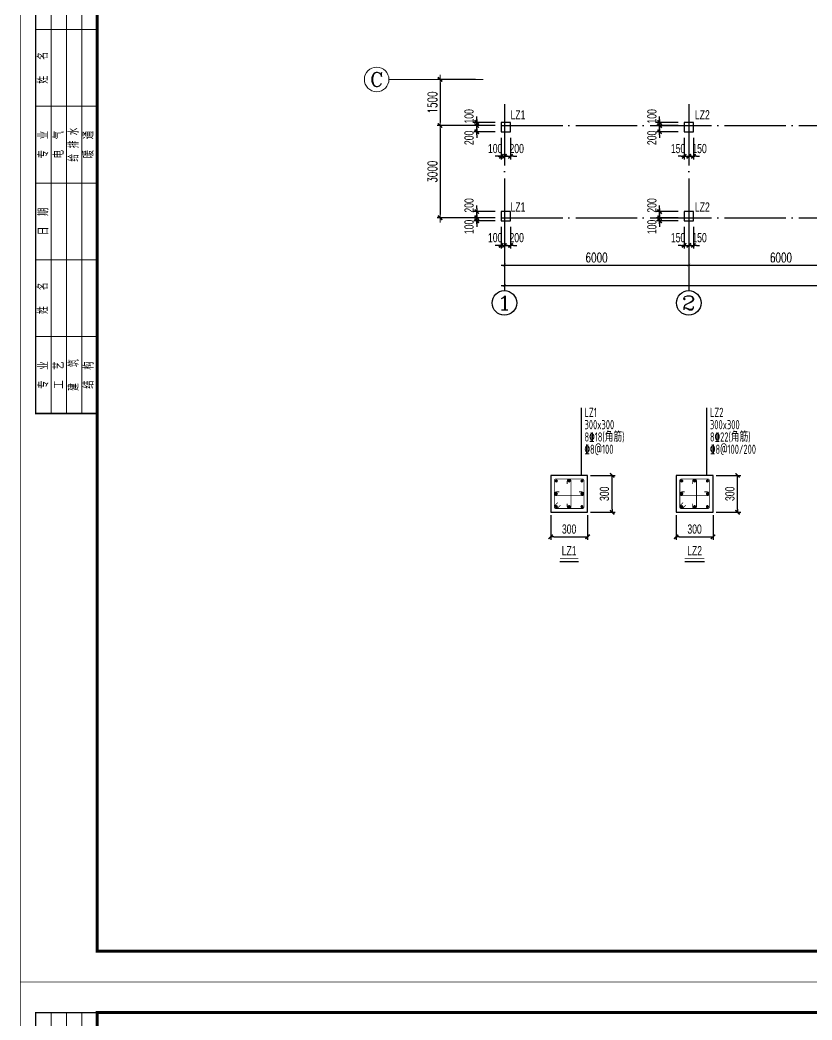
# Model space of a CAD drawing. Extents: x -21254 to 860439, y -324318 to 454338.
# Drawn here: x 716720 to 742489, y -141626 to -109081 of the extents above; entities that cross this region are included whole.
import ezdxf
from ezdxf.enums import TextEntityAlignment as Align

# ---------------------------------------------------------------- set-up
doc = ezdxf.new("R2010")
doc.units = 0
doc.header["$LTSCALE"] = 1000
doc.header["$MEASUREMENT"] = 0
doc.linetypes.add('DOTE', pattern=[2.42, 2, -0.2, 0.02, -0.2])
doc.layers.get('0').update_dxf_attribs({"linetype": 'CONTINUOUS'})
doc.layers.get('Defpoints').update_dxf_attribs({"linetype": 'CONTINUOUS', "lineweight": 5})
for name, color, linetype in [('AXIS', 3, 'CONTINUOUS'), ('AXIS_TEXT', 7, 'CONTINUOUS'), ('COLU', 7, 'CONTINUOUS'), ('COLU_DIM', 3, 'CONTINUOUS'), ('DIMENSION', 3, 'CONTINUOUS'), ('DOTE', 1, 'DOTE'), ('link', 6, 'CONTINUOUS'), ('outline', 7, 'CONTINUOUS'), ('REIN', 1, 'CONTINUOUS'), ('TEXT', 7, 'CONTINUOUS'), ('z-计算配筋', 7, 'CONTINUOUS'), ('z-详图标注', 3, 'CONTINUOUS')]:
    doc.layers.add(name, color=color, linetype=linetype)
doc.layers.add('DIM', color=3, linetype='CONTINUOUS', lineweight=5)
doc.layers.add('FRAME', color=3, linetype='CONTINUOUS', lineweight=5)
doc.styles.add('_TCH_AXIS', font='COMPLEX', dxfattribs={"bigfont": 'GBCBIG'})
doc.styles.add('BW_Dim', font='Bweng.shx', dxfattribs={"width": 0.7, "bigfont": 'hztxt.shx'})
doc.styles.add('BW_Label', font='Bweng.shx', dxfattribs={"width": 0.7, "bigfont": 'hztxt.shx'})
doc.styles.add('BW_Rein', font='Tssdeng.shx', dxfattribs={"width": 0.7, "bigfont": 'hztxt.shx'})
doc.styles.add('COMPLEX', font='COMPLEX')
doc.styles.add('DXFS', font='txt.shx', dxfattribs={"width": 0.65, "bigfont": 'dxfs.shx'})
doc.styles.add('TSSD_Dimension', font='TXT.shx', dxfattribs={"width": 0.7, "bigfont": 'hztxt.shx'})
doc.dimstyles.new('Cyz_100_100', dxfattribs={"dimtxt": 300, "dimasz": 100, "dimexe": 100, "dimexo": 200, "dimgap": 100, "dimtad": 1, "dimdec": 0, "dimzin": 0, "dimdsep": 46, "dimtxsty": 'BW_Dim', "dimblk": '_bwk', "dimcen": 0, "dimclrt": 7, "dimadec": 0, "dimazin": 0, "dimtfac": 1, "dimtdec": 0, "dimtix": 1, "dimtmove": 2, "dimatfit": 0, "dimfxl": 1, "dimtolj": 1, "dimtzin": 0, "dimarcsym": 0})
doc.dimstyles.new('Cyz_25_100', dxfattribs={"dimtxt": 300, "dimasz": 100, "dimexe": 100, "dimexo": 100, "dimgap": 100, "dimtad": 1, "dimdec": 0, "dimlfac": 0.25, "dimzin": 0, "dimdsep": 46, "dimtxsty": 'BW_Dim', "dimblk": '_bwk', "dimcen": 0, "dimclrt": 7, "dimadec": 0, "dimazin": 0, "dimtfac": 1, "dimtdec": 0, "dimtix": 1, "dimtmove": 2, "dimatfit": 0, "dimfxl": 1, "dimtolj": 1, "dimtzin": 0, "dimarcsym": 0})
doc.dimstyles.new('TSSD_100_100$0', dxfattribs={"dimtxt": 300, "dimasz": 100, "dimexe": 100, "dimexo": 250, "dimgap": 100, "dimtad": 1, "dimdec": 0, "dimzin": 0, "dimdsep": 46, "dimtxsty": 'TSSD_Dimension', "dimblk1": '_tsdbk', "dimblk2": '_tsdbk', "dimsah": 1, "dimcen": 0, "dimdle": 100, "dimclrt": 7, "dimadec": 1, "dimazin": 0, "dimtfac": 1, "dimtdec": 0, "dimtix": 1, "dimtmove": 2, "dimatfit": 3, "dimldrblk": '_tsdbk', "dimfxl": 100, "dimtolj": 1, "dimtzin": 0, "dimarcsym": 0})

# ---------------------------------------------------------------- blocks, each defined once
blk = doc.blocks.new('_bwk')
blk.add_line((-1, 0), (0, 0))
blk.add_lwpolyline([(-0.7, -0.7, 0.5, 0.5, 0), (0.7, 0.7, 0.5, 0.5, 0)], format="xyseb")
blk = doc.blocks.new('*D1878')
at = {"layer": 'Defpoints', "color": 0, "transparency": 16777216}
for p in [(739269, -123901), (740069, -123901), (739269, -125101)]:
    blk.add_point(p, dxfattribs=at)
at = {"layer": 'z-详图标注', "color": 0, "lineweight": -2, "transparency": 16777216}
for p, q in [((739369, -123901), (740169, -123901)), ((740069, -125001), (740069, -124001)), ((739369, -125101), (740169, -125101))]:
    blk.add_line(p, q, dxfattribs=at)
at = {"layer": 'z-详图标注', "color": 0, "lineweight": -2, "transparency": 16777216, "xscale": 100, "yscale": 100, "zscale": 100}
for p, rotation in [((740069, -123901), 90), ((740069, -125101), 270)]:
    blk.add_blockref('_bwk', p, dxfattribs=dict(at, rotation=rotation))
at = {"layer": 'z-详图标注', "color": 7, "transparency": 16777216, "insert": (739819, -124501), "char_height": 300, "attachment_point": 5, "rotation": 90, "style": 'BW_Dim'}
blk.add_mtext('\\A1;300', dxfattribs=at)
blk = doc.blocks.new('*D1879')
at = {"layer": 'Defpoints', "color": 0, "transparency": 16777216}
for p in [(738069, -125101), (739269, -125101), (739269, -125901)]:
    blk.add_point(p, dxfattribs=at)
at = {"layer": 'z-详图标注', "color": 0, "lineweight": -2, "transparency": 16777216}
for p, q in [((738069, -125201), (738069, -126001)), ((739269, -125201), (739269, -126001)), ((738169, -125901), (739169, -125901))]:
    blk.add_line(p, q, dxfattribs=at)
at = {"layer": 'z-详图标注', "color": 0, "lineweight": -2, "transparency": 16777216, "xscale": 100, "yscale": 100, "zscale": 100, "rotation": 180}
blk.add_blockref('_bwk', (738069, -125901), dxfattribs=at)
at = {"layer": 'z-详图标注', "color": 0, "lineweight": -2, "transparency": 16777216, "xscale": 100, "yscale": 100, "zscale": 100}
blk.add_blockref('_bwk', (739269, -125901), dxfattribs=at)
at = {"layer": 'z-详图标注', "color": 7, "transparency": 16777216, "insert": (738669, -125651), "char_height": 300, "attachment_point": 5, "style": 'BW_Dim'}
blk.add_mtext('\\A1;300', dxfattribs=at)
blk = doc.blocks.new('*D1880')
at = {"layer": 'Defpoints', "color": 0, "transparency": 16777216}
for p in [(735187, -123901), (735987, -123901), (735187, -125101)]:
    blk.add_point(p, dxfattribs=at)
at = {"layer": 'z-详图标注', "color": 0, "lineweight": -2, "transparency": 16777216}
for p, q in [((735287, -123901), (736087, -123901)), ((735987, -125001), (735987, -124001)), ((735287, -125101), (736087, -125101))]:
    blk.add_line(p, q, dxfattribs=at)
at = {"layer": 'z-详图标注', "color": 0, "lineweight": -2, "transparency": 16777216, "xscale": 100, "yscale": 100, "zscale": 100}
for p, rotation in [((735987, -123901), 90), ((735987, -125101), 270)]:
    blk.add_blockref('_bwk', p, dxfattribs=dict(at, rotation=rotation))
at = {"layer": 'z-详图标注', "color": 7, "transparency": 16777216, "insert": (735737, -124501), "char_height": 300, "attachment_point": 5, "rotation": 90, "style": 'BW_Dim'}
blk.add_mtext('\\A1;300', dxfattribs=at)
blk = doc.blocks.new('*D1881')
at = {"layer": 'Defpoints', "color": 0, "transparency": 16777216}
for p in [(733987, -125101), (735187, -125101), (735187, -125901)]:
    blk.add_point(p, dxfattribs=at)
at = {"layer": 'z-详图标注', "color": 0, "lineweight": -2, "transparency": 16777216}
for p, q in [((733987, -125201), (733987, -126001)), ((735187, -125201), (735187, -126001)), ((734087, -125901), (735087, -125901))]:
    blk.add_line(p, q, dxfattribs=at)
at = {"layer": 'z-详图标注', "color": 0, "lineweight": -2, "transparency": 16777216, "xscale": 100, "yscale": 100, "zscale": 100, "rotation": 180}
blk.add_blockref('_bwk', (733987, -125901), dxfattribs=at)
at = {"layer": 'z-详图标注', "color": 0, "lineweight": -2, "transparency": 16777216, "xscale": 100, "yscale": 100, "zscale": 100}
blk.add_blockref('_bwk', (735187, -125901), dxfattribs=at)
at = {"layer": 'z-详图标注', "color": 7, "transparency": 16777216, "insert": (734587, -125651), "char_height": 300, "attachment_point": 5, "style": 'BW_Dim'}
blk.add_mtext('\\A1;300', dxfattribs=at)
blk = doc.blocks.new('_ARCHTICK')
at = {"color": 0, "linetype": 'ByBlock', "const_width": 0.15}
blk.add_lwpolyline([(-0.5, -0.5), (0.5, 0.5)], dxfattribs=at)
blk = doc.blocks.new('*D2016')
at = {"layer": 'Defpoints', "color": 0, "ltscale": 0.5, "transparency": 16777216}
for p in [(732481, -116216), (738481, -116216), (738481, -117061)]:
    blk.add_point(p, dxfattribs=at)
at = {"layer": 'DIM', "color": 0, "lineweight": -2, "ltscale": 0.5, "transparency": 16777216}
for p, q in [((732481, -116466), (732481, -117161)), ((738481, -116466), (738481, -117161)), ((732381, -117061), (738581, -117061))]:
    blk.add_line(p, q, dxfattribs=at)
at = {"layer": 'DIM', "color": 0, "lineweight": -2, "ltscale": 0.5, "transparency": 16777216, "xscale": 100, "yscale": 100, "zscale": 100, "rotation": 180}
blk.add_blockref('_ARCHTICK', (732481, -117061), dxfattribs=at)
at = {"layer": 'DIM', "color": 0, "lineweight": -2, "ltscale": 0.5, "transparency": 16777216, "xscale": 100, "yscale": 100, "zscale": 100}
blk.add_blockref('_ARCHTICK', (738481, -117061), dxfattribs=at)
at = {"layer": 'DIM', "color": 3, "ltscale": 0.5, "transparency": 16777216, "insert": (735481, -116811), "char_height": 300, "attachment_point": 5, "style": 'TSSD_Dimension'}
blk.add_mtext('\\A1;6000', dxfattribs=at)
blk = doc.blocks.new('*D2017')
at = {"layer": 'Defpoints', "color": 0, "ltscale": 0.5, "transparency": 16777216}
for p in [(738481, -116216), (744481, -116216), (744481, -117061)]:
    blk.add_point(p, dxfattribs=at)
at = {"layer": 'DIM', "color": 0, "lineweight": -2, "ltscale": 0.5, "transparency": 16777216}
for p, q in [((738481, -116466), (738481, -117161)), ((744481, -116466), (744481, -117161)), ((738381, -117061), (744581, -117061))]:
    blk.add_line(p, q, dxfattribs=at)
at = {"layer": 'DIM', "color": 0, "lineweight": -2, "ltscale": 0.5, "transparency": 16777216, "xscale": 100, "yscale": 100, "zscale": 100, "rotation": 180}
blk.add_blockref('_ARCHTICK', (738481, -117061), dxfattribs=at)
at = {"layer": 'DIM', "color": 0, "lineweight": -2, "ltscale": 0.5, "transparency": 16777216, "xscale": 100, "yscale": 100, "zscale": 100}
blk.add_blockref('_ARCHTICK', (744481, -117061), dxfattribs=at)
at = {"layer": 'DIM', "color": 3, "ltscale": 0.5, "transparency": 16777216, "insert": (741481, -116811), "char_height": 300, "attachment_point": 5, "style": 'TSSD_Dimension'}
blk.add_mtext('\\A1;6000', dxfattribs=at)
blk = doc.blocks.new('*D2020')
at = {"layer": 'Defpoints', "color": 0, "ltscale": 0.5, "transparency": 16777216}
for p in [(732481, -116216), (756481, -116216), (756481, -117721)]:
    blk.add_point(p, dxfattribs=at)
at = {"layer": 'DIM', "color": 0, "lineweight": -2, "ltscale": 0.5, "transparency": 16777216}
for p, q in [((732481, -116466), (732481, -117821)), ((756481, -116466), (756481, -117821)), ((732381, -117721), (756581, -117721))]:
    blk.add_line(p, q, dxfattribs=at)
at = {"layer": 'DIM', "color": 0, "lineweight": -2, "ltscale": 0.5, "transparency": 16777216, "xscale": 100, "yscale": 100, "zscale": 100, "rotation": 180}
blk.add_blockref('_ARCHTICK', (732481, -117721), dxfattribs=at)
at = {"layer": 'DIM', "color": 0, "lineweight": -2, "ltscale": 0.5, "transparency": 16777216, "xscale": 100, "yscale": 100, "zscale": 100}
blk.add_blockref('_ARCHTICK', (756481, -117721), dxfattribs=at)
at = {"layer": 'DIM', "color": 3, "ltscale": 0.5, "transparency": 16777216, "insert": (744481, -117471), "char_height": 300, "attachment_point": 5, "style": 'TSSD_Dimension'}
blk.add_mtext('\\A1;24000', dxfattribs=at)
blk = doc.blocks.new('_AXISO')
blk.add_circle((0, 0), 0.5)
at = {"layer": 'AXIS_TEXT', "style": 'COMPLEX', "width": 1.041667}
blk.add_attdef('A', text='', height=0.56, dxfattribs=at).set_placement((-0.25, -0.28), (0.25, -0.28), align=Align.FIT)
blk = doc.blocks.new('*D2045')
at = {"layer": 'COLU_DIM', "color": 0, "lineweight": -2, "transparency": 16777216}
for p, q in [((738131, -112516), (737431, -112516)), ((737531, -112416), (737531, -112316)), ((737531, -112716), (737531, -112516)), ((738131, -112716), (737431, -112716)), ((737531, -112816), (737531, -112916))]:
    blk.add_line(p, q, dxfattribs=at)
at = {"layer": 'Defpoints', "color": 0, "transparency": 16777216}
for p in [(737531, -112516), (738331, -112516), (738331, -112716)]:
    blk.add_point(p, dxfattribs=at)
at = {"layer": 'COLU_DIM', "color": 0, "lineweight": -2, "transparency": 16777216, "xscale": 100, "yscale": 100, "zscale": 100}
for p, rotation in [((737531, -112516), 270), ((737531, -112716), 90)]:
    blk.add_blockref('_bwk', p, dxfattribs=dict(at, rotation=rotation))
at = {"layer": 'COLU_DIM', "color": 7, "transparency": 16777216, "insert": (737281, -112916), "char_height": 300, "attachment_point": 5, "rotation": 90, "style": 'BW_Dim'}
blk.add_mtext('\\A1;200', dxfattribs=at)
blk = doc.blocks.new('*D2046')
at = {"layer": 'COLU_DIM', "color": 0, "lineweight": -2, "transparency": 16777216}
for p, q in [((737531, -112316), (737531, -112216)), ((738131, -112416), (737431, -112416)), ((738131, -112516), (737431, -112516)), ((737531, -112516), (737531, -112416)), ((737531, -112616), (737531, -112716))]:
    blk.add_line(p, q, dxfattribs=at)
at = {"layer": 'Defpoints', "color": 0, "transparency": 16777216}
for p in [(737531, -112416), (738331, -112416), (738331, -112516)]:
    blk.add_point(p, dxfattribs=at)
at = {"layer": 'COLU_DIM', "color": 0, "lineweight": -2, "transparency": 16777216, "xscale": 100, "yscale": 100, "zscale": 100}
for p, rotation in [((737531, -112416), 270), ((737531, -112516), 90)]:
    blk.add_blockref('_bwk', p, dxfattribs=dict(at, rotation=rotation))
at = {"layer": 'COLU_DIM', "color": 7, "transparency": 16777216, "insert": (737281, -112216), "char_height": 300, "attachment_point": 5, "rotation": 90, "style": 'BW_Dim'}
blk.add_mtext('\\A1;100', dxfattribs=at)
blk = doc.blocks.new('*D2047')
at = {"layer": 'COLU_DIM', "color": 0, "lineweight": -2, "transparency": 16777216}
for p, q in [((738331, -112916), (738331, -113616)), ((738481, -112916), (738481, -113616)), ((738231, -113516), (738131, -113516)), ((738331, -113516), (738481, -113516)), ((738581, -113516), (738681, -113516))]:
    blk.add_line(p, q, dxfattribs=at)
at = {"layer": 'Defpoints', "color": 0, "transparency": 16777216}
for p in [(738331, -112716), (738481, -112716), (738481, -113516)]:
    blk.add_point(p, dxfattribs=at)
at = {"layer": 'COLU_DIM', "color": 0, "lineweight": -2, "transparency": 16777216, "xscale": 100, "yscale": 100, "zscale": 100}
blk.add_blockref('_bwk', (738331, -113516), dxfattribs=at)
at = {"layer": 'COLU_DIM', "color": 0, "lineweight": -2, "transparency": 16777216, "xscale": 100, "yscale": 100, "zscale": 100, "rotation": 180}
blk.add_blockref('_bwk', (738481, -113516), dxfattribs=at)
at = {"layer": 'COLU_DIM', "color": 7, "transparency": 16777216, "insert": (738131, -113266), "char_height": 300, "attachment_point": 5, "style": 'BW_Dim'}
blk.add_mtext('\\A1;150', dxfattribs=at)
blk = doc.blocks.new('*D2048')
at = {"layer": 'COLU_DIM', "color": 0, "lineweight": -2, "transparency": 16777216}
for p, q in [((738481, -112916), (738481, -113616)), ((738631, -112916), (738631, -113616)), ((738381, -113516), (738281, -113516)), ((738481, -113516), (738631, -113516)), ((738731, -113516), (738831, -113516))]:
    blk.add_line(p, q, dxfattribs=at)
at = {"layer": 'Defpoints', "color": 0, "transparency": 16777216}
for p in [(738481, -112716), (738631, -112716), (738631, -113516)]:
    blk.add_point(p, dxfattribs=at)
at = {"layer": 'COLU_DIM', "color": 0, "lineweight": -2, "transparency": 16777216, "xscale": 100, "yscale": 100, "zscale": 100}
blk.add_blockref('_bwk', (738481, -113516), dxfattribs=at)
at = {"layer": 'COLU_DIM', "color": 0, "lineweight": -2, "transparency": 16777216, "xscale": 100, "yscale": 100, "zscale": 100, "rotation": 180}
blk.add_blockref('_bwk', (738631, -113516), dxfattribs=at)
at = {"layer": 'COLU_DIM', "color": 7, "transparency": 16777216, "insert": (738831, -113266), "char_height": 300, "attachment_point": 5, "style": 'BW_Dim'}
blk.add_mtext('\\A1;150', dxfattribs=at)
blk = doc.blocks.new('*D2049')
at = {"layer": 'COLU_DIM', "color": 0, "lineweight": -2, "transparency": 16777216}
for p, q in [((738131, -115516), (737431, -115516)), ((737531, -115416), (737531, -115316)), ((737531, -115616), (737531, -115516)), ((738131, -115616), (737431, -115616)), ((737531, -115716), (737531, -115816))]:
    blk.add_line(p, q, dxfattribs=at)
at = {"layer": 'Defpoints', "color": 0, "transparency": 16777216}
for p in [(737531, -115516), (738331, -115516), (738331, -115616)]:
    blk.add_point(p, dxfattribs=at)
at = {"layer": 'COLU_DIM', "color": 0, "lineweight": -2, "transparency": 16777216, "xscale": 100, "yscale": 100, "zscale": 100}
for p, rotation in [((737531, -115516), 270), ((737531, -115616), 90)]:
    blk.add_blockref('_bwk', p, dxfattribs=dict(at, rotation=rotation))
at = {"layer": 'COLU_DIM', "color": 7, "transparency": 16777216, "insert": (737281, -115816), "char_height": 300, "attachment_point": 5, "rotation": 90, "style": 'BW_Dim'}
blk.add_mtext('\\A1;100', dxfattribs=at)
blk = doc.blocks.new('*D2050')
at = {"layer": 'COLU_DIM', "color": 0, "lineweight": -2, "transparency": 16777216}
for p, q in [((737531, -115216), (737531, -115116)), ((738131, -115316), (737431, -115316)), ((738131, -115516), (737431, -115516)), ((737531, -115516), (737531, -115316)), ((737531, -115616), (737531, -115716))]:
    blk.add_line(p, q, dxfattribs=at)
at = {"layer": 'Defpoints', "color": 0, "transparency": 16777216}
for p in [(737531, -115316), (738331, -115316), (738331, -115516)]:
    blk.add_point(p, dxfattribs=at)
at = {"layer": 'COLU_DIM', "color": 0, "lineweight": -2, "transparency": 16777216, "xscale": 100, "yscale": 100, "zscale": 100}
for p, rotation in [((737531, -115316), 270), ((737531, -115516), 90)]:
    blk.add_blockref('_bwk', p, dxfattribs=dict(at, rotation=rotation))
at = {"layer": 'COLU_DIM', "color": 7, "transparency": 16777216, "insert": (737281, -115116), "char_height": 300, "attachment_point": 5, "rotation": 90, "style": 'BW_Dim'}
blk.add_mtext('\\A1;200', dxfattribs=at)
blk = doc.blocks.new('*D2051')
at = {"layer": 'COLU_DIM', "color": 0, "lineweight": -2, "transparency": 16777216}
for p, q in [((738331, -115816), (738331, -116516)), ((738481, -115816), (738481, -116516)), ((738231, -116416), (738131, -116416)), ((738331, -116416), (738481, -116416)), ((738581, -116416), (738681, -116416))]:
    blk.add_line(p, q, dxfattribs=at)
at = {"layer": 'Defpoints', "color": 0, "transparency": 16777216}
for p in [(738331, -115616), (738481, -115616), (738481, -116416)]:
    blk.add_point(p, dxfattribs=at)
at = {"layer": 'COLU_DIM', "color": 0, "lineweight": -2, "transparency": 16777216, "xscale": 100, "yscale": 100, "zscale": 100}
blk.add_blockref('_bwk', (738331, -116416), dxfattribs=at)
at = {"layer": 'COLU_DIM', "color": 0, "lineweight": -2, "transparency": 16777216, "xscale": 100, "yscale": 100, "zscale": 100, "rotation": 180}
blk.add_blockref('_bwk', (738481, -116416), dxfattribs=at)
at = {"layer": 'COLU_DIM', "color": 7, "transparency": 16777216, "insert": (738131, -116166), "char_height": 300, "attachment_point": 5, "style": 'BW_Dim'}
blk.add_mtext('\\A1;150', dxfattribs=at)
blk = doc.blocks.new('*D2052')
at = {"layer": 'COLU_DIM', "color": 0, "lineweight": -2, "transparency": 16777216}
for p, q in [((738481, -115816), (738481, -116516)), ((738631, -115816), (738631, -116516)), ((738381, -116416), (738281, -116416)), ((738481, -116416), (738631, -116416)), ((738731, -116416), (738831, -116416))]:
    blk.add_line(p, q, dxfattribs=at)
at = {"layer": 'Defpoints', "color": 0, "transparency": 16777216}
for p in [(738481, -115616), (738631, -115616), (738631, -116416)]:
    blk.add_point(p, dxfattribs=at)
at = {"layer": 'COLU_DIM', "color": 0, "lineweight": -2, "transparency": 16777216, "xscale": 100, "yscale": 100, "zscale": 100}
blk.add_blockref('_bwk', (738481, -116416), dxfattribs=at)
at = {"layer": 'COLU_DIM', "color": 0, "lineweight": -2, "transparency": 16777216, "xscale": 100, "yscale": 100, "zscale": 100, "rotation": 180}
blk.add_blockref('_bwk', (738631, -116416), dxfattribs=at)
at = {"layer": 'COLU_DIM', "color": 7, "transparency": 16777216, "insert": (738831, -116166), "char_height": 300, "attachment_point": 5, "style": 'BW_Dim'}
blk.add_mtext('\\A1;150', dxfattribs=at)
blk = doc.blocks.new('*D2053')
at = {"layer": 'COLU_DIM', "color": 0, "lineweight": -2, "transparency": 16777216}
for p, q in [((732181, -112516), (731481, -112516)), ((731581, -112416), (731581, -112316)), ((731581, -112716), (731581, -112516)), ((732181, -112716), (731481, -112716)), ((731581, -112816), (731581, -112916))]:
    blk.add_line(p, q, dxfattribs=at)
at = {"layer": 'Defpoints', "color": 0, "transparency": 16777216}
for p in [(731581, -112516), (732381, -112516), (732381, -112716)]:
    blk.add_point(p, dxfattribs=at)
at = {"layer": 'COLU_DIM', "color": 0, "lineweight": -2, "transparency": 16777216, "xscale": 100, "yscale": 100, "zscale": 100}
for p, rotation in [((731581, -112516), 270), ((731581, -112716), 90)]:
    blk.add_blockref('_bwk', p, dxfattribs=dict(at, rotation=rotation))
at = {"layer": 'COLU_DIM', "color": 7, "transparency": 16777216, "insert": (731331, -112916), "char_height": 300, "attachment_point": 5, "rotation": 90, "style": 'BW_Dim'}
blk.add_mtext('\\A1;200', dxfattribs=at)
blk = doc.blocks.new('*D2054')
at = {"layer": 'COLU_DIM', "color": 0, "lineweight": -2, "transparency": 16777216}
for p, q in [((731581, -112316), (731581, -112216)), ((732181, -112416), (731481, -112416)), ((732181, -112516), (731481, -112516)), ((731581, -112516), (731581, -112416)), ((731581, -112616), (731581, -112716))]:
    blk.add_line(p, q, dxfattribs=at)
at = {"layer": 'Defpoints', "color": 0, "transparency": 16777216}
for p in [(731581, -112416), (732381, -112416), (732381, -112516)]:
    blk.add_point(p, dxfattribs=at)
at = {"layer": 'COLU_DIM', "color": 0, "lineweight": -2, "transparency": 16777216, "xscale": 100, "yscale": 100, "zscale": 100}
for p, rotation in [((731581, -112416), 270), ((731581, -112516), 90)]:
    blk.add_blockref('_bwk', p, dxfattribs=dict(at, rotation=rotation))
at = {"layer": 'COLU_DIM', "color": 7, "transparency": 16777216, "insert": (731331, -112216), "char_height": 300, "attachment_point": 5, "rotation": 90, "style": 'BW_Dim'}
blk.add_mtext('\\A1;100', dxfattribs=at)
blk = doc.blocks.new('*D2055')
at = {"layer": 'COLU_DIM', "color": 0, "lineweight": -2, "transparency": 16777216}
for p, q in [((732381, -112916), (732381, -113616)), ((732481, -112916), (732481, -113616)), ((732281, -113516), (732181, -113516)), ((732381, -113516), (732481, -113516)), ((732581, -113516), (732681, -113516))]:
    blk.add_line(p, q, dxfattribs=at)
at = {"layer": 'Defpoints', "color": 0, "transparency": 16777216}
for p in [(732381, -112716), (732481, -112716), (732481, -113516)]:
    blk.add_point(p, dxfattribs=at)
at = {"layer": 'COLU_DIM', "color": 0, "lineweight": -2, "transparency": 16777216, "xscale": 100, "yscale": 100, "zscale": 100}
blk.add_blockref('_bwk', (732381, -113516), dxfattribs=at)
at = {"layer": 'COLU_DIM', "color": 0, "lineweight": -2, "transparency": 16777216, "xscale": 100, "yscale": 100, "zscale": 100, "rotation": 180}
blk.add_blockref('_bwk', (732481, -113516), dxfattribs=at)
at = {"layer": 'COLU_DIM', "color": 7, "transparency": 16777216, "insert": (732181, -113266), "char_height": 300, "attachment_point": 5, "style": 'BW_Dim'}
blk.add_mtext('\\A1;100', dxfattribs=at)
blk = doc.blocks.new('*D2056')
at = {"layer": 'COLU_DIM', "color": 0, "lineweight": -2, "transparency": 16777216}
for p, q in [((732481, -112916), (732481, -113616)), ((732681, -112916), (732681, -113616)), ((732381, -113516), (732281, -113516)), ((732481, -113516), (732681, -113516)), ((732781, -113516), (732881, -113516))]:
    blk.add_line(p, q, dxfattribs=at)
at = {"layer": 'Defpoints', "color": 0, "transparency": 16777216}
for p in [(732481, -112716), (732681, -112716), (732681, -113516)]:
    blk.add_point(p, dxfattribs=at)
at = {"layer": 'COLU_DIM', "color": 0, "lineweight": -2, "transparency": 16777216, "xscale": 100, "yscale": 100, "zscale": 100}
blk.add_blockref('_bwk', (732481, -113516), dxfattribs=at)
at = {"layer": 'COLU_DIM', "color": 0, "lineweight": -2, "transparency": 16777216, "xscale": 100, "yscale": 100, "zscale": 100, "rotation": 180}
blk.add_blockref('_bwk', (732681, -113516), dxfattribs=at)
at = {"layer": 'COLU_DIM', "color": 7, "transparency": 16777216, "insert": (732881, -113266), "char_height": 300, "attachment_point": 5, "style": 'BW_Dim'}
blk.add_mtext('\\A1;200', dxfattribs=at)
blk = doc.blocks.new('*D2057')
at = {"layer": 'COLU_DIM', "color": 0, "lineweight": -2, "transparency": 16777216}
for p, q in [((732181, -115516), (731481, -115516)), ((731581, -115416), (731581, -115316)), ((731581, -115616), (731581, -115516)), ((732181, -115616), (731481, -115616)), ((731581, -115716), (731581, -115816))]:
    blk.add_line(p, q, dxfattribs=at)
at = {"layer": 'Defpoints', "color": 0, "transparency": 16777216}
for p in [(731581, -115516), (732381, -115516), (732381, -115616)]:
    blk.add_point(p, dxfattribs=at)
at = {"layer": 'COLU_DIM', "color": 0, "lineweight": -2, "transparency": 16777216, "xscale": 100, "yscale": 100, "zscale": 100}
for p, rotation in [((731581, -115516), 270), ((731581, -115616), 90)]:
    blk.add_blockref('_bwk', p, dxfattribs=dict(at, rotation=rotation))
at = {"layer": 'COLU_DIM', "color": 7, "transparency": 16777216, "insert": (731331, -115816), "char_height": 300, "attachment_point": 5, "rotation": 90, "style": 'BW_Dim'}
blk.add_mtext('\\A1;100', dxfattribs=at)
blk = doc.blocks.new('*D2058')
at = {"layer": 'COLU_DIM', "color": 0, "lineweight": -2, "transparency": 16777216}
for p, q in [((731581, -115216), (731581, -115116)), ((732181, -115316), (731481, -115316)), ((732181, -115516), (731481, -115516)), ((731581, -115516), (731581, -115316)), ((731581, -115616), (731581, -115716))]:
    blk.add_line(p, q, dxfattribs=at)
at = {"layer": 'Defpoints', "color": 0, "transparency": 16777216}
for p in [(731581, -115316), (732381, -115316), (732381, -115516)]:
    blk.add_point(p, dxfattribs=at)
at = {"layer": 'COLU_DIM', "color": 0, "lineweight": -2, "transparency": 16777216, "xscale": 100, "yscale": 100, "zscale": 100}
for p, rotation in [((731581, -115316), 270), ((731581, -115516), 90)]:
    blk.add_blockref('_bwk', p, dxfattribs=dict(at, rotation=rotation))
at = {"layer": 'COLU_DIM', "color": 7, "transparency": 16777216, "insert": (731331, -115116), "char_height": 300, "attachment_point": 5, "rotation": 90, "style": 'BW_Dim'}
blk.add_mtext('\\A1;200', dxfattribs=at)
blk = doc.blocks.new('*D2059')
at = {"layer": 'COLU_DIM', "color": 0, "lineweight": -2, "transparency": 16777216}
for p, q in [((732381, -115816), (732381, -116516)), ((732481, -115816), (732481, -116516)), ((732281, -116416), (732181, -116416)), ((732381, -116416), (732481, -116416)), ((732581, -116416), (732681, -116416))]:
    blk.add_line(p, q, dxfattribs=at)
at = {"layer": 'Defpoints', "color": 0, "transparency": 16777216}
for p in [(732381, -115616), (732481, -115616), (732481, -116416)]:
    blk.add_point(p, dxfattribs=at)
at = {"layer": 'COLU_DIM', "color": 0, "lineweight": -2, "transparency": 16777216, "xscale": 100, "yscale": 100, "zscale": 100}
blk.add_blockref('_bwk', (732381, -116416), dxfattribs=at)
at = {"layer": 'COLU_DIM', "color": 0, "lineweight": -2, "transparency": 16777216, "xscale": 100, "yscale": 100, "zscale": 100, "rotation": 180}
blk.add_blockref('_bwk', (732481, -116416), dxfattribs=at)
at = {"layer": 'COLU_DIM', "color": 7, "transparency": 16777216, "insert": (732181, -116166), "char_height": 300, "attachment_point": 5, "style": 'BW_Dim'}
blk.add_mtext('\\A1;100', dxfattribs=at)
blk = doc.blocks.new('*D2060')
at = {"layer": 'COLU_DIM', "color": 0, "lineweight": -2, "transparency": 16777216}
for p, q in [((732481, -115816), (732481, -116516)), ((732681, -115816), (732681, -116516)), ((732381, -116416), (732281, -116416)), ((732481, -116416), (732681, -116416)), ((732781, -116416), (732881, -116416))]:
    blk.add_line(p, q, dxfattribs=at)
at = {"layer": 'Defpoints', "color": 0, "transparency": 16777216}
for p in [(732481, -115616), (732681, -115616), (732681, -116416)]:
    blk.add_point(p, dxfattribs=at)
at = {"layer": 'COLU_DIM', "color": 0, "lineweight": -2, "transparency": 16777216, "xscale": 100, "yscale": 100, "zscale": 100}
blk.add_blockref('_bwk', (732481, -116416), dxfattribs=at)
at = {"layer": 'COLU_DIM', "color": 0, "lineweight": -2, "transparency": 16777216, "xscale": 100, "yscale": 100, "zscale": 100, "rotation": 180}
blk.add_blockref('_bwk', (732681, -116416), dxfattribs=at)
at = {"layer": 'COLU_DIM', "color": 7, "transparency": 16777216, "insert": (732881, -116166), "char_height": 300, "attachment_point": 5, "style": 'BW_Dim'}
blk.add_mtext('\\A1;200', dxfattribs=at)
blk = doc.blocks.new('_tsdbk')
blk.add_line((-1, 0), (1.5, 0))
at = {"const_width": 0.5}
blk.add_lwpolyline([(-0.7, -0.7), (0.7, 0.7)], dxfattribs=at)
blk = doc.blocks.new('*D2061')
at = {"layer": 'Defpoints', "color": 0, "transparency": 16777216}
for p in [(731792, -111016), (730388, -112516), (731792, -112516)]:
    blk.add_point(p, dxfattribs=at)
at = {"layer": 'DIM', "color": 0, "lineweight": -2, "transparency": 16777216}
for p, q in [((731542, -111016), (730288, -111016)), ((730388, -111116), (730388, -112416)), ((731542, -112516), (730288, -112516))]:
    blk.add_line(p, q, dxfattribs=at)
at = {"layer": 'DIM', "color": 0, "lineweight": -2, "transparency": 16777216, "xscale": 100, "yscale": 100, "zscale": 100}
for p, rotation in [((730388, -111016), 89.99999999999993), ((730388, -112516), 269.9999999999999)]:
    blk.add_blockref('_tsdbk', p, dxfattribs=dict(at, rotation=rotation))
at = {"layer": 'DIM', "color": 7, "transparency": 16777216, "insert": (730138, -111766), "char_height": 300, "attachment_point": 5, "rotation": 90, "style": 'TSSD_Dimension'}
blk.add_mtext('\\A1;1500', dxfattribs=at)
blk = doc.blocks.new('*D2062')
at = {"layer": 'Defpoints', "color": 0, "transparency": 16777216}
for p in [(731792, -112516), (730388, -115516), (731792, -115516)]:
    blk.add_point(p, dxfattribs=at)
at = {"layer": 'DIM', "color": 0, "lineweight": -2, "transparency": 16777216}
for p, q in [((731542, -112516), (730288, -112516)), ((730388, -112616), (730388, -115416)), ((731542, -115516), (730288, -115516))]:
    blk.add_line(p, q, dxfattribs=at)
at = {"layer": 'DIM', "color": 0, "lineweight": -2, "transparency": 16777216, "xscale": 100, "yscale": 100, "zscale": 100}
for p, rotation in [((730388, -112516), 89.99999999999993), ((730388, -115516), 269.9999999999999)]:
    blk.add_blockref('_tsdbk', p, dxfattribs=dict(at, rotation=rotation))
at = {"layer": 'DIM', "color": 7, "transparency": 16777216, "insert": (730138, -114016), "char_height": 300, "attachment_point": 5, "rotation": 90, "style": 'TSSD_Dimension'}
blk.add_mtext('\\A1;3000', dxfattribs=at)
blk = doc.blocks.new('BW-43091906', base_point=(-152259, 7688, 0))
at = {"layer": 'FRAME'}
for points, const_width in [([(-152259, 49688), (-152259, 7688), (-92859, 7688), (-92859, 49688)], 20), ([(-149759, 48688), (-149759, 8688), (-93859, 8688), (-93859, 48688)], 100)]:
    blk.add_lwpolyline(points, close=True, dxfattribs=dict(at, const_width=const_width))
at = {"layer": 'FRAME', "const_width": 50}
blk.add_lwpolyline([(-149759, 48688), (-151759, 48688), (-151759, 26188), (-149759, 26188)], dxfattribs=at)
at = {"layer": 'FRAME'}
for points in [[(-151259, 26188), (-151259, 48688)], [(-150759, 26188), (-150759, 48688)], [(-150259, 26188), (-150259, 48688)], [(-149759, 38688), (-151759, 38688)], [(-149759, 36188), (-151759, 36188)], [(-149759, 33688), (-151759, 33688)], [(-149759, 31188), (-151759, 31188)], [(-149759, 28688), (-151759, 28688)]]:
    blk.add_lwpolyline(points, dxfattribs=at)
at = {"layer": 'FRAME', "char_height": 300, "attachment_point": 5, "rotation": 90, "style": 'DXFS'}
for s, insert, width in [('姓   名', (-151509, 37438), 1185), ('{\\f宋体|b0|i0|c134|p2;专\\Ftxt.shx,dxfs.shx|c134;  \\f宋体|b0|i0|c134|p2;业\\P}', (-151509, 34938), 1203.38), ('{\\f宋体|b0|i0|c134|p2;电\\Ftxt.shx,dxfs.shx|c134;  \\f宋体|b0|i0|c134|p2;气\\P}', (-151009, 34938), 1182.38), ('给 排 水', (-150509, 34938), 1352.62), ('{\\f宋体|b0|i0|c134|p2;暖\\Ftxt.shx,dxfs.shx|c134;  \\f宋体|b0|i0|c134|p2;通\\P}', (-150039, 34938), 1200.75), ('{\\f宋体|b0|i0|c134|p2;日\\Ftxt.shx,dxfs.shx|c134;  \\f宋体|b0|i0|c134|p2;期\\P}', (-151509, 32438), 1132.5), ('姓   名', (-151509, 29938), 1185), ('{\\f宋体|b0|i0|c134|p2;专\\Ftxt.shx,dxfs.shx|c134;  \\f宋体|b0|i0|c134|p2;业\\P}', (-151509, 27438), 1203.38), ('{\\f宋体|b0|i0|c134|p2;工\\Ftxt.shx,dxfs.shx|c134;  \\f宋体|b0|i0|c134|p2;艺\\P}', (-151009, 27438), 1177.12), ('建   筑', (-150509, 27438), 1206), ('{\\f宋体|b0|i0|c134|p2;结\\Ftxt.shx,dxfs.shx|c134;  \\f宋体|b0|i0|c134|p2;构\\P}', (-150039, 27438), 1192.88)]:
    blk.add_mtext(s, dxfattribs=dict(at, insert=insert, width=width))

msp = doc.modelspace()

# ---------------------------------------------------------------- linework, layer by layer
at = {"layer": 'AXIS'}
for p, q in [((732480.519, -116215.752), (732480.519, -117888.058)), ((738480.519, -116215.752), (738480.519, -117888.058))]:
    msp.add_line(p, q, dxfattribs=at)
at = {"layer": 'COLU'}
for points in [[(732680.519, -112415.753), (732380.519, -112415.753), (732380.519, -112715.753), (732680.519, -112715.753)], [(738630.527, -112415.752), (738330.527, -112415.752), (738330.527, -112715.752), (738630.527, -112715.752)], [(732680.518, -115315.752), (732380.518, -115315.752), (732380.518, -115615.752), (732680.518, -115615.752)], [(738630.527, -115315.752), (738330.527, -115315.752), (738330.527, -115615.752), (738630.527, -115615.752)]]:
    msp.add_lwpolyline(points, close=True, dxfattribs=at)
at = {"layer": 'DIM', "ltscale": 0.5}
msp.add_line((731791.857, -111015.752), (728724.002, -111015.752), dxfattribs=at)
at = {"layer": 'DOTE', "linetype": 'DOTE'}
for p, q in [((732480.519, -111815.752), (732480.519, -116215.752)), ((738480.519, -111815.752), (738480.519, -116215.752)), ((732380.519, -112515.752), (756480.519, -112515.752)), ((732380.519, -115515.752), (756480.519, -115515.752))]:
    msp.add_line(p, q, dxfattribs=at)
at = {"layer": 'link', "color": 1, "const_width": 25}
for points in [[(734301.676, -124874.876), (734209.752, -124966.8, -0.198912367), (734175.811, -124980.859), (734155.305, -124980.859, -0.414213562), (734107.305, -124932.859), (734107.305, -124068.859, -0.414213562), (734155.305, -124020.859), (735019.305, -124020.859, -0.414213562), (735067.305, -124068.859), (735067.305, -124932.859, -0.414213562), (735019.305, -124980.859), (734155.305, -124980.859, -0.414213562), (734107.305, -124932.859), (734107.305, -124912.353, -0.198912367), (734121.364, -124878.412), (734213.288, -124786.488)], [(738383.434, -124874.876), (738291.51, -124966.8, -0.198912367), (738257.569, -124980.859), (738237.063, -124980.859, -0.414213562), (738189.063, -124932.859), (738189.063, -124068.859, -0.414213562), (738237.063, -124020.859), (739101.063, -124020.859, -0.414213562), (739149.063, -124068.859), (739149.063, -124932.859, -0.414213562), (739101.063, -124980.859), (738237.063, -124980.859, -0.414213562), (738189.063, -124932.859), (738189.063, -124912.353, -0.198912367), (738203.122, -124878.412), (738295.045, -124786.488)]]:
    msp.add_lwpolyline(points, format="xyb", dxfattribs=at)
at = {"layer": 'link', "const_width": 25}
for points in [[(734524.805, -124183.359), (734524.805, -124083.359, -1), (734649.805, -124083.359), (734649.805, -124918.359, -1), (734524.805, -124918.359), (734524.805, -124818.359)], [(738606.563, -124183.359), (738606.563, -124083.359, -1), (738731.563, -124083.359), (738731.563, -124918.359, -1), (738606.563, -124918.359), (738606.563, -124818.359)], [(734904.805, -124438.359), (735004.805, -124438.359, -1), (735004.805, -124563.359), (734169.805, -124563.359, -1), (734169.805, -124438.359), (734269.805, -124438.359)], [(738986.563, -124438.359), (739086.563, -124438.359, -1), (739086.563, -124563.359), (738251.563, -124563.359, -1), (738251.563, -124438.359), (738351.563, -124438.359)]]:
    msp.add_lwpolyline(points, format="xyb", dxfattribs=at)
at = {"layer": 'outline'}
for points in [[(733987.305, -125100.859), (735187.305, -125100.859), (735187.305, -123900.859), (733987.305, -123900.859)], [(738069.063, -125100.859), (739269.063, -125100.859), (739269.063, -123900.859), (738069.063, -123900.859)]]:
    msp.add_lwpolyline(points, close=True, dxfattribs=at)
at = {"layer": 'REIN', "const_width": 50}
for points in [[(734144.805, -124083.359, 1), (734194.805, -124083.359, 1)], [(734562.305, -124083.359, 1), (734612.305, -124083.359, 1)], [(734979.805, -124083.359, 1), (735029.805, -124083.359, 1)], [(738226.563, -124083.359, 1), (738276.563, -124083.359, 1)], [(738644.063, -124083.359, 1), (738694.063, -124083.359, 1)], [(739061.563, -124083.359, 1), (739111.563, -124083.359, 1)], [(734144.805, -124500.859, 1), (734194.805, -124500.859, 1)], [(734979.805, -124500.859, 1), (735029.805, -124500.859, 1)], [(738226.563, -124500.859, 1), (738276.563, -124500.859, 1)], [(739061.563, -124500.859, 1), (739111.563, -124500.859, 1)], [(734144.805, -124918.359, 1), (734194.805, -124918.359, 1)], [(734562.305, -124918.359, 1), (734612.305, -124918.359, 1)], [(734979.805, -124918.359, 1), (735029.805, -124918.359, 1)], [(738226.563, -124918.359, 1), (738276.563, -124918.359, 1)], [(738644.063, -124918.359, 1), (738694.063, -124918.359, 1)], [(739061.563, -124918.359, 1), (739111.563, -124918.359, 1)]]:
    msp.add_lwpolyline(points, format="xyb", close=True, dxfattribs=at)
at = {"layer": 'z-计算配筋'}
for p, q in [((734987.305, -123900.859), (734987.305, -121700.859)), ((739069.063, -123900.859), (739069.063, -121700.859)), ((734285.382, -126700.859), (734889.228, -126700.859)), ((738346.947, -126700.859), (738991.178, -126700.859))]:
    msp.add_line(p, q, dxfattribs=at)
at = {"layer": 'z-计算配筋', "const_width": 30}
for points in [[(734285.382, -126600.859), (734889.228, -126600.859)], [(738346.947, -126600.859), (738991.178, -126600.859)]]:
    msp.add_lwpolyline(points, dxfattribs=at)

# ---------------------------------------------------------------- block references
at = {"layer": 'AXIS'}
ref = msp.add_blockref('_AXISO', (732480.519, -118288.058), dxfattribs=dict(at, xscale=800, yscale=800, zscale=800))
ref.add_attrib('A', '1', dxfattribs={"layer": 'AXIS_TEXT', "height": 452.548, "style": '_TCH_AXIS', "width": 2.333333}).set_placement((732254.245, -118514.332), (732706.793, -118514.332), align=Align.FIT)
ref = msp.add_blockref('_AXISO', (738480.519, -118288.058), dxfattribs=dict(at, xscale=800, yscale=800, zscale=800))
ref.add_attrib('A', '2', dxfattribs={"layer": 'AXIS_TEXT', "height": 452.548, "style": '_TCH_AXIS', "width": 1.5}).set_placement((738254.245, -118514.332), (738706.793, -118514.332), align=Align.FIT)
at = {"layer": 'DIM', "ltscale": 0.5}
ref = msp.add_blockref('_AXISO', (728324.002, -111015.752), dxfattribs=dict(at, xscale=800, yscale=800, zscale=800))
ref.add_attrib('A', 'C', dxfattribs={"layer": 'AXIS_TEXT', "height": 452.548, "style": '_TCH_AXIS', "width": 1.4}).set_placement((728097.727, -111242.027), (728550.276, -111242.027), align=Align.FIT)
at = {"layer": 'DIMENSION'}
for p in [(716729.754, -140385.877, 0), (716729.754, -182385.877, 0)]:
    msp.add_blockref('BW-43091906', p, dxfattribs=at)

# ---------------------------------------------------------------- texts
at = {"layer": 'TEXT', "style": 'BW_Dim', "width": 0.7}
for s, p in [('LZ1', (732680.511, -112315.752)), ('LZ2', (738680.519, -112315.752)), ('LZ1', (732680.506, -115315.752)), ('LZ2', (738680.519, -115315.752))]:
    msp.add_text(s, height=300, dxfattribs=at).set_placement(p)
at = {"layer": 'z-计算配筋', "style": 'BW_Rein', "width": 0.7}
for s, p in [('LZ1', (735087.305, -122000.859)), ('LZ2', (739169.063, -122000.859)), ('300x300', (735087.305, -122400.859)), ('300x300', (739169.063, -122400.859)), ('8%%13218(角筋)', (735087.305, -122800.859)), ('8%%13222(角筋)', (739169.063, -122800.859)), ('%%1328@100', (735087.305, -123200.859)), ('%%1328@100/200', (739169.063, -123200.859))]:
    msp.add_text(s, height=300, dxfattribs=at).set_placement(p)
at = {"layer": 'z-计算配筋', "style": 'BW_Label', "width": 0.7}
for s, p in [('LZ1', (734587.305, -126500.859)), ('LZ2', (738669.063, -126500.859))]:
    msp.add_text(s, height=300, dxfattribs=at).set_placement(p, align=Align.CENTER)

# ---------------------------------------------------------------- dimensions: what is measured, and where the dimension line sits
at = {"layer": 'COLU_DIM'}
for base, p1, p2, picture, middle in [((731580.519, -112415.753), (732380.519, -112515.752), (732380.519, -112415.753), '*D2054', (731330.519, -112215.753)), ((737530.527, -112415.752), (738330.527, -112515.752), (738330.527, -112415.752), '*D2046', (737280.527, -112215.752)), ((731580.519, -112515.752), (732380.519, -112715.753), (732380.519, -112515.752), '*D2053', (731330.519, -112915.753)), ((737530.527, -112515.752), (738330.527, -112715.752), (738330.527, -112515.752), '*D2045', (737280.527, -112915.752)), ((731580.518, -115315.752), (732380.518, -115515.752), (732380.518, -115315.752), '*D2058', (731330.518, -115115.752)), ((737530.527, -115315.752), (738330.527, -115515.752), (738330.527, -115315.752), '*D2050', (737280.527, -115115.752)), ((731580.518, -115515.752), (732380.518, -115615.752), (732380.518, -115515.752), '*D2057', (731330.518, -115815.752)), ((737530.527, -115515.752), (738330.527, -115615.752), (738330.527, -115515.752), '*D2049', (737280.527, -115815.752))]:
    dim = msp.add_linear_dim(base=base, p1=p1, p2=p2, angle=90, dimstyle='Cyz_100_100', dxfattribs=at)
    dim.commit()
    dim.dimension.update_dxf_attribs({"geometry": picture, "text_midpoint": middle, "dimtype": 160})
for base, p1, p2, picture, middle in [((732480.519, -113515.753), (732380.519, -112715.753), (732480.519, -112715.753), '*D2055', (732180.519, -113265.753)), ((732680.519, -113515.753), (732480.519, -112715.753), (732680.519, -112715.753), '*D2056', (732880.519, -113265.753)), ((738480.519, -113515.752), (738330.527, -112715.752), (738480.519, -112715.752), '*D2047', (738130.527, -113265.752)), ((738630.527, -113515.752), (738480.519, -112715.752), (738630.527, -112715.752), '*D2048', (738830.527, -113265.752)), ((732480.519, -116415.752), (732380.518, -115615.752), (732480.519, -115615.752), '*D2059', (732180.518, -116165.752)), ((732680.518, -116415.752), (732480.519, -115615.752), (732680.518, -115615.752), '*D2060', (732880.518, -116165.752)), ((738480.519, -116415.752), (738330.527, -115615.752), (738480.519, -115615.752), '*D2051', (738130.527, -116165.752)), ((738630.527, -116415.752), (738480.519, -115615.752), (738630.527, -115615.752), '*D2052', (738830.527, -116165.752))]:
    dim = msp.add_linear_dim(base=base, p1=p1, p2=p2, dimstyle='Cyz_100_100', dxfattribs=at)
    dim.commit()
    dim.dimension.update_dxf_attribs({"geometry": picture, "text_midpoint": middle, "dimtype": 160})
at = {"layer": 'DIM'}
for base, p1, p2, picture, middle in [((730387.999, -112515.752), (731791.857, -111015.752), (731791.857, -112515.752), '*D2061', (730137.999, -111765.752)), ((730387.999, -115515.752), (731791.857, -112515.752), (731791.857, -115515.752), '*D2062', (730137.999, -114015.752))]:
    dim = msp.add_linear_dim(base=base, p1=p1, p2=p2, angle=90, dimstyle='TSSD_100_100$0', dxfattribs=at)
    dim.commit()
    dim.dimension.update_dxf_attribs({"geometry": picture, "text_midpoint": middle})
at = {"layer": 'DIM', "ltscale": 0.5}
for p1, p2, distance, picture, middle in [((732480.519, -116215.752), (738480.519, -116215.752), -845.044, '*D2016', (735480.519, -116810.797)), ((732480.519, -116215.752), (756480.519, -116215.752), -1504.943, '*D2020', (744480.519, -117470.695)), ((738480.519, -116215.752), (744480.519, -116215.752), -845.044, '*D2017', (741480.519, -116810.797))]:
    dim = msp.add_aligned_dim(p1=p1, p2=p2, distance=distance, dimstyle='TSSD_100_100$0', override={"dimblk": 'ARCHTICK', "dimsah": 0, "dimclrt": 3, "dimadec": 0, "dimfxl": 1}, dxfattribs=at)
    dim.commit()
    dim.dimension.update_dxf_attribs({"geometry": picture, "text_midpoint": middle})
at = {"layer": 'z-详图标注'}
for base, p1, p2, picture, middle in [((735987.305, -123900.859), (735187.305, -125100.859), (735187.305, -123900.859), '*D1880', (735737.305, -124500.859)), ((740069.063, -123900.859), (739269.063, -125100.859), (739269.063, -123900.859), '*D1878', (739819.063, -124500.859))]:
    dim = msp.add_linear_dim(base=base, p1=p1, p2=p2, angle=90, dimstyle='Cyz_25_100', dxfattribs=at)
    dim.commit()
    dim.dimension.update_dxf_attribs({"geometry": picture, "text_midpoint": middle})
for base, p1, p2, picture, middle in [((735187.305, -125900.859), (733987.305, -125100.859), (735187.305, -125100.859), '*D1881', (734587.305, -125650.859)), ((739269.063, -125900.859), (738069.063, -125100.859), (739269.063, -125100.859), '*D1879', (738669.063, -125650.859))]:
    dim = msp.add_linear_dim(base=base, p1=p1, p2=p2, dimstyle='Cyz_25_100', dxfattribs=at)
    dim.commit()
    dim.dimension.update_dxf_attribs({"geometry": picture, "text_midpoint": middle})

doc.saveas('drawing.dxf')
